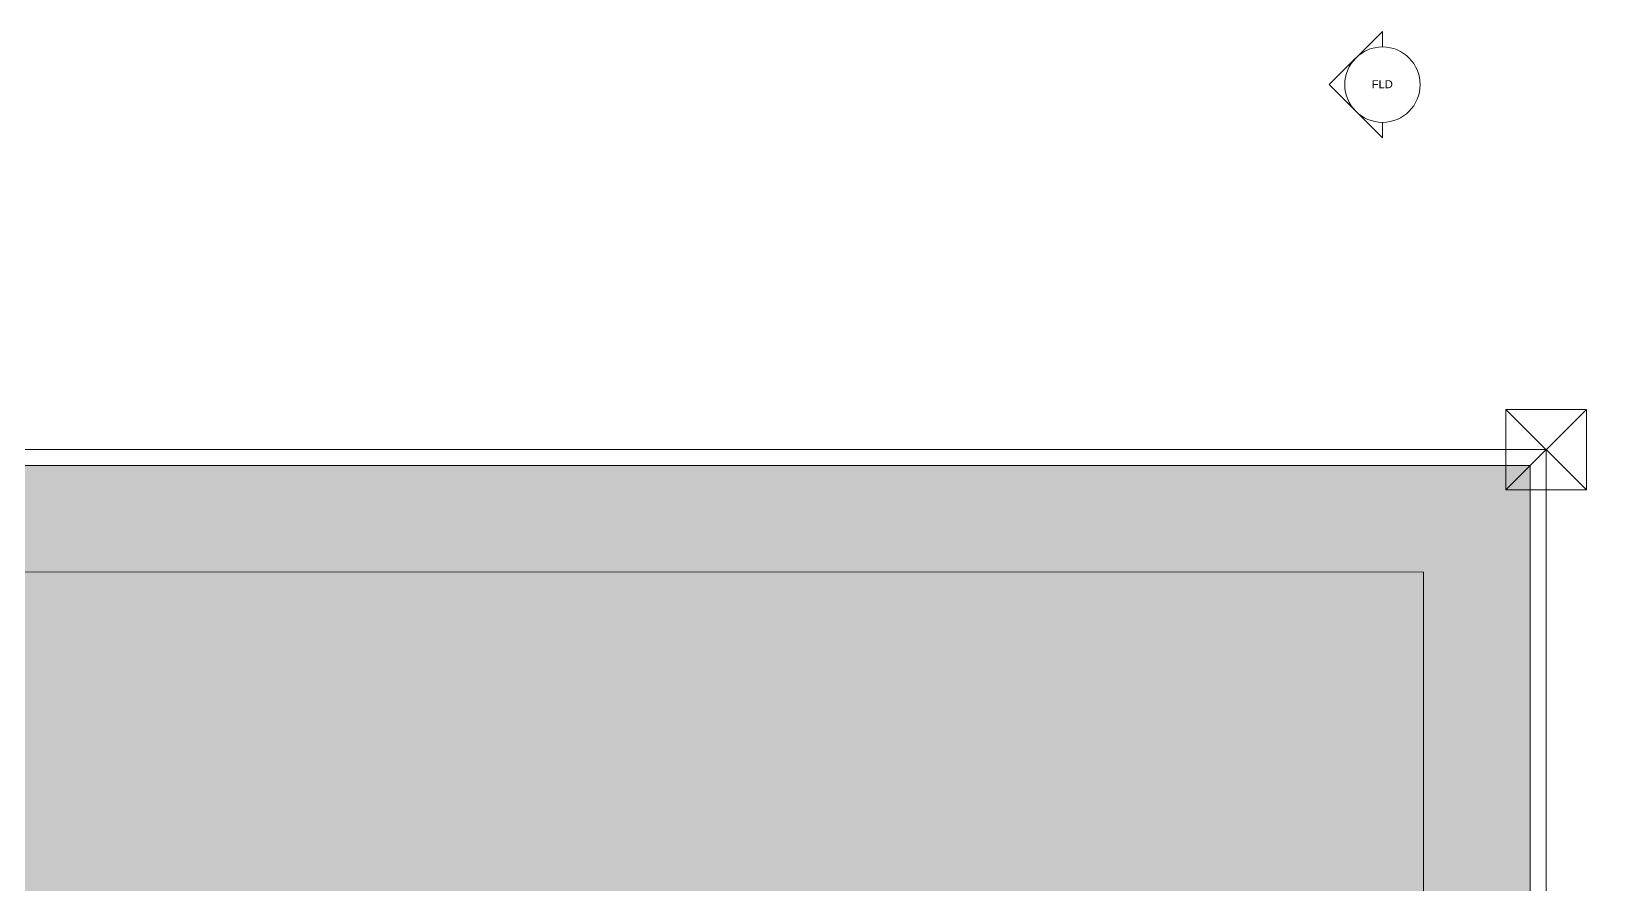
# Model space of a CAD drawing. Header units: millimetres. Extents: x -284281 to 1648660, y -821378 to -151356.
# Drawn here: x 444506 to 473909, y -171599 to -155591 of the extents above; entities that cross this region are included whole.
import ezdxf

# ---------------------------------------------------------------- set-up
doc = ezdxf.new("R2010")
doc.units = ezdxf.units.MM
doc.header["$MEASUREMENT"] = 0
for name, color, linetype in [('Divers - Dessin général', 7, 'Continuous'), ('Marques - Façades', 7, 'Continuous'), ('TopoAlt', 7, 'Continuous')]:
    doc.layers.add(name, color=color, linetype=linetype)
doc.styles.add('STYLE_GENERE_2', font='arial.ttf')

# ---------------------------------------------------------------- blocks, each defined once
blk = doc.blocks.new('Dalle_31_2', base_point=(360548, -295063))
at = {"linetype": 'Continuous', "lineweight": 0, "true_color": 0x6f6f6f}
h = blk.add_hatch(color=8, dxfattribs=at)
h.paths.add_polyline_path([(360548, -295063), (487920, -293827), (487920, -270903), (487463, -270903), (472886, -271041), (472886, -271062, 0.001346), (472886, -271073), (472897, -273095, -0.414214), (470908, -275106), (462184, -275106, -0.005189), (462131, -275116), (454148, -275196), (438771, -275253, -0.386553), (436573, -273475, -0.025189), (436562, -273329), (436569, -267730, -0.098562), (436800, -266944), (436817, -266952, -0.258849), (438655, -265606), (438653, -265587), (439337, -265587), (439337, -265687), (439337, -270687), (469237, -270687), (469237, -265687), (470908, -265687), (472605, -265687), (472605, -163738), (371863, -163738), (371863, -271041), (371883, -271041), (371883, -272001), (371883, -272001, -0.409427), (367883, -275935), (360548, -275935)])
h.paths.add_polyline_path([(377135, -260640), (373845, -260640), (373845, -248365), (373845, -243090), (373845, -242190), (377135, -242190)], flags=0)
h.paths.add_polyline_path([(380203, -193811), (380203, -171996), (431506, -171996), (464310, -171996), (464310, -262266), (464310, -262366), (438594, -262351), (437926, -262351), (436550, -262351), (436550, -189811), (412055, -189811), (412055, -201781), (412055, -204496), (415454, -204496), (415454, -208496), (415454, -218296), (405655, -218296), (405655, -222496), (415475, -222496), (415475, -260811), (380203, -260811), (380203, -230016)], flags=0)
h.paths.add_polyline_path([(381437, -269434, -0.090319), (381558, -268728, -0.201449), (382612, -267593, -0.104211), (383418, -267415), (384017, -267409, -0.104045), (384825, -267571, -0.238255), (385984, -268953, -0.055189), (386036, -269390), (386038, -269611), (386051, -270890), (385792, -271893, -0.267949), (384070, -272909), (383470, -272915, -0.193717), (382079, -272370, -0.070569), (381728, -271931, -0.131652), (381451, -270934)], flags=0)
h.paths.add_polyline_path([(392017, -273452), (392030, -267378, -0.380557), (394017, -265610), (394094, -265610), (394094, -270610), (409094, -270610), (409094, -265610), (414056, -265610, -0.414214), (415556, -267110), (415556, -273661, -0.345502), (413837, -275433), (394027, -275599, -0.415791), (392017, -273599)], flags=0)
h.paths.add_polyline_path([(424210, -271504, -0.134474), (423930, -270485), (423930, -268985, -0.414214), (425930, -266985), (426530, -266985, -0.414214), (428530, -268985), (428530, -270485, -0.12882), (428274, -271466, -0.270936), (426530, -272485), (425930, -272485, -0.26498)], flags=0)
at = {"color": 9, "linetype": 'Continuous', "lineweight": 5, "flags": 128}
blk.add_lwpolyline([(472605, -265687), (472605, -163738), (371863, -163738), (371863, -271041)], dxfattribs=at)
blk = doc.blocks.new('Dalle_46_2', base_point=(371875, -163719))
at = {"linetype": 'Continuous', "lineweight": 0, "true_color": 0x90b349}
blk.add_hatch(color=55, dxfattribs=at).paths.add_polyline_path([(371875, -163719), (371856, -271725), (373816, -271706), (373835, -165720), (470605, -165737), (470587, -265587), (472587, -265588), (472605, -163738)])
at = {"color": 7, "linetype": 'Continuous', "lineweight": 5, "flags": 128}
blk.add_lwpolyline([(371875, -163719), (371856, -271725), (373816, -271706), (373835, -165720), (470605, -165737), (470587, -265587), (472587, -265588), (472605, -163738)], close=True, dxfattribs=at)
blk = doc.blocks.new('Mur_227_2', base_point=(371535, -163438))
at = {"layer": 'TopoAlt', "color": 211, "linetype": 'Continuous', "lineweight": 5, "true_color": 0xfe55ff, "flags": 128}
for points in [[(472905, -163438), (371835, -163438)], [(472905, -163438), (472905, -163738)], [(371835, -163738), (472605, -163738)]]:
    blk.add_lwpolyline(points, dxfattribs=at)
blk = doc.blocks.new('Mur_228_2', base_point=(472905, -163438))
at = {"layer": 'TopoAlt', "color": 211, "linetype": 'Continuous', "lineweight": 5, "true_color": 0xfe55ff, "flags": 128}
for points in [[(472605, -163738), (472586, -270769)], [(472886, -271068), (472905, -163738)]]:
    blk.add_lwpolyline(points, dxfattribs=at)
blk = doc.blocks.new('Façade_4_2', base_point=(469838, -156591))
at = {"layer": 'Marques - Façades', "color": 7, "linetype": 'Continuous', "lineweight": 5}
for p, q in [((468838, -156591), (469838, -155591)), ((469838, -155591), (469838, -155884)), ((469838, -157591), (468838, -156591)), ((469838, -157298), (469838, -157591))]:
    blk.add_line(p, q, dxfattribs=at)
blk.add_circle((469838, -156591), 707, dxfattribs=at)
at = {"layer": 'Marques - Façades', "color": 7, "lineweight": 5, "insert": (470032, -156657), "char_height": 150, "attachment_point": 9, "style": 'STYLE_GENERE_2'}
blk.add_mtext('\\A1;{\\pqr;\\pt0;\\fArial|b0|i0|c0|p38;FLD}', dxfattribs=at)

msp = doc.modelspace()

# ---------------------------------------------------------------- linework, layer by layer
at = {"color": 14, "linetype": 'Continuous', "lineweight": 5, "true_color": 0xa40f02}
for p, q in [((472150.33591, -162682.92471), (473660.05483, -164192.34581)), ((472150.48482, -164192.49472), (473659.90592, -162682.7758))]:
    msp.add_line(p, q, dxfattribs=at)
at = {"color": 14, "linetype": 'Continuous', "lineweight": 5, "true_color": 0xa40f02, "flags": 128}
msp.add_lwpolyline([(473659.90592, -162682.7758), (473660.05483, -164192.34581), (472150.48482, -164192.49472), (472150.33591, -162682.92471)], close=True, dxfattribs=at)
at = {"layer": 'Divers - Dessin général', "color": 14, "linetype": 'Continuous', "lineweight": 5, "true_color": 0x990000}
msp.add_lwpolyline([(472905.19537, -163437.63526), (472885.81291, -271067.6377), (371555.90712, -272027.63374), (371538.53709, -197317.63509), (371535.19488, -163437.63526)], close=True, dxfattribs=at)

# ---------------------------------------------------------------- block references
at = {"color": 9, "linetype": 'Continuous', "lineweight": 5}
msp.add_blockref('Dalle_31_2', (360547.96118, -295062.57111), dxfattribs=at)
at = {"color": 7, "linetype": 'Continuous', "lineweight": 5}
msp.add_blockref('Dalle_46_2', (371875.26584, -163719.4954), dxfattribs=at)
at = {"layer": 'Marques - Façades', "color": 14, "lineweight": 5, "true_color": 0xa40f02}
msp.add_blockref('Façade_4_2', (469837.61465, -156590.82824), dxfattribs=at)
at = {"layer": 'TopoAlt', "color": 211, "lineweight": 5, "true_color": 0xfe55ff}
for name, p in [('Mur_227_2', (371535.19488, -163437.63526)), ('Mur_228_2', (472905.19537, -163437.63526))]:
    msp.add_blockref(name, p, dxfattribs=at)

doc.saveas('drawing.dxf')
